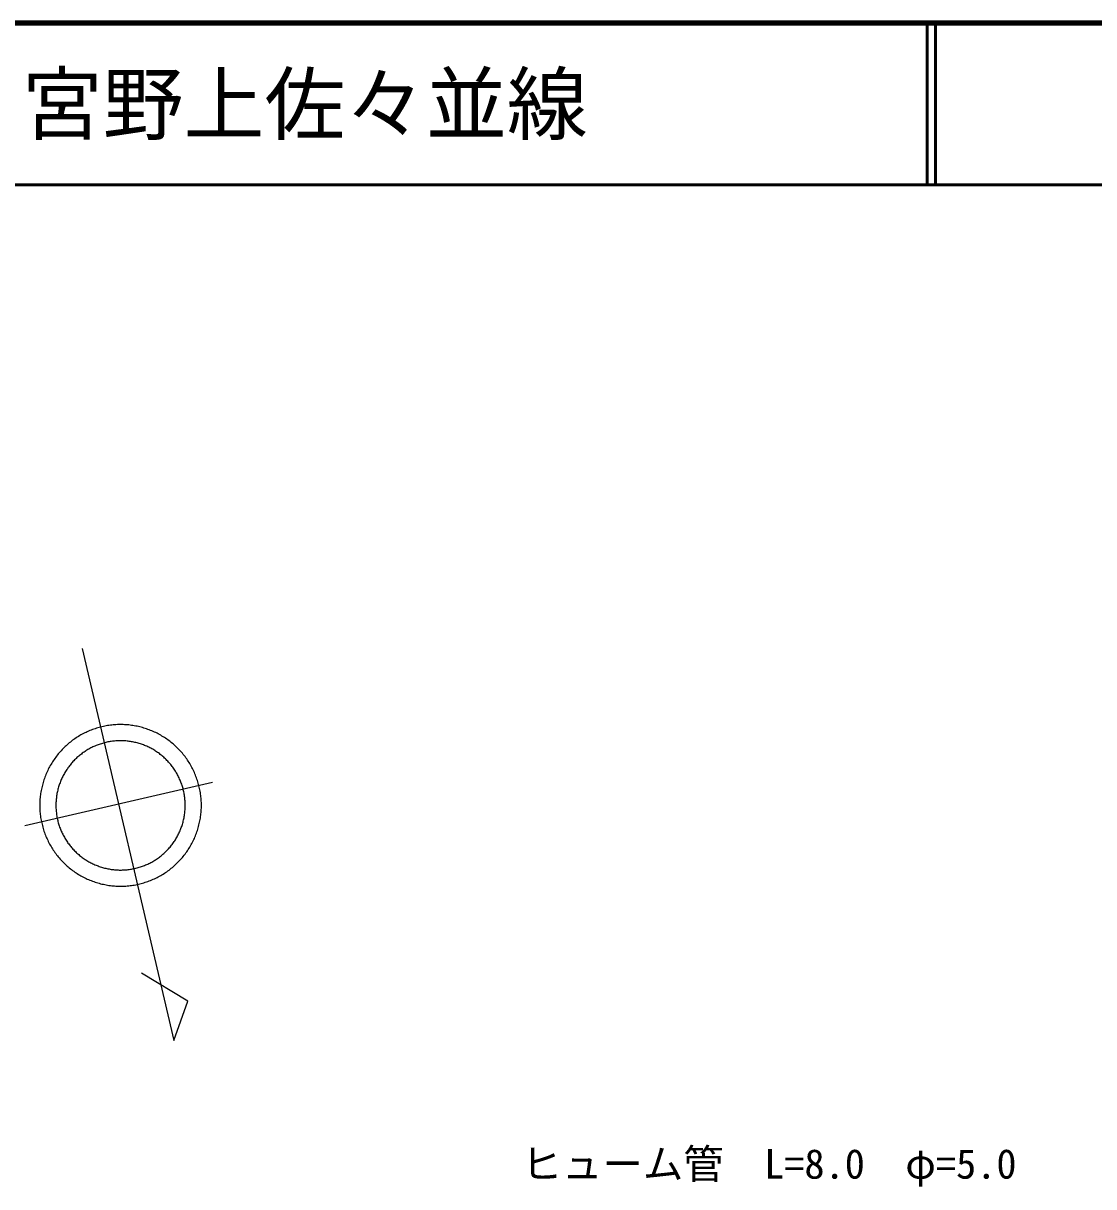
# Model space of a CAD drawing. Units: millimetres, scale not verified. Extents: x 40000 to 680000, y 20000 to 380000.
# Drawn here: x 241820 to 308049, y 307998 to 380000 of the extents above; entities that cross this region are included whole.
import ezdxf
from ezdxf.enums import TextEntityAlignment as Align

# ---------------------------------------------------------------- set-up
doc = ezdxf.new("R2010")
doc.units = ezdxf.units.MM
doc.header["$LTSCALE"] = 1000
for name, color, linetype, lineweight in [('M-BGD', 7, 'Continuous', 25), ('M-STR-HTXT', 7, 'Continuous', 13), ('M-TTL', 2, 'Continuous', 140), ('M-TTL-LINE', 7, 'Continuous', 50)]:
    doc.layers.add(name, color=color, linetype=linetype, lineweight=lineweight)
doc.layers.add('M-TTL-TXT', color=7, linetype='Continuous')
doc.styles.add('ＭＳ ゴシック', font='')
doc.styles.get('ＭＳ ゴシック').set_extended_font_data('MS Gothic')

msp = doc.modelspace()

# ---------------------------------------------------------------- linework, layer by layer
at = {"layer": 'M-BGD'}
for p, q in [((245464, 341303), (251130, 317038)), ((253522, 333004), (241917, 330332)), ((252002, 319478), (249144, 321214)), ((251130, 317038), (252002, 319478))]:
    msp.add_line(p, q, dxfattribs=at)
for points in [[(252840, 331598), (252839, 331686), (252837, 331773), (252833, 331861), (252828, 331948), (252821, 332035), (252812, 332122), (252802, 332209), (252791, 332296), (252778, 332382), (252764, 332469), (252748, 332555), (252730, 332641), (252711, 332726), (252691, 332811), (252669, 332896), (252645, 332980), (252620, 333064), (252594, 333147), (252566, 333230), (252537, 333313), (252506, 333395), (252474, 333476), (252440, 333557), (252405, 333637), (252369, 333717), (252331, 333796), (252292, 333874), (252251, 333951), (252210, 334028), (252166, 334104), (252122, 334180), (252076, 334254), (252029, 334328), (251980, 334401), (251931, 334473), (251880, 334544), (251828, 334614), (251774, 334684), (251720, 334752), (251664, 334820), (251607, 334886), (251549, 334951), (251490, 335016), (251429, 335079), (251368, 335141), (251305, 335203), (251242, 335263), (251177, 335322), (251111, 335379), (251045, 335436), (250977, 335492), (250908, 335546), (250839, 335599), (250768, 335651), (250697, 335702), (250625, 335751), (250551, 335799), (250478, 335846), (250403, 335891), (250327, 335936), (250251, 335978), (250174, 336020), (250096, 336060), (250018, 336099), (249939, 336136), (249859, 336172), (249779, 336207), (249698, 336240), (249616, 336272), (249534, 336302), (249451, 336331), (249368, 336359), (249285, 336385), (249201, 336409), (249116, 336432), (249032, 336454), (248946, 336474), (248861, 336493), (248775, 336510), (248689, 336526), (248603, 336540), (248516, 336552), (248429, 336563), (248342, 336573), (248255, 336581), (248168, 336587), (248080, 336592), (247993, 336596), (247906, 336598), (247818, 336598), (247731, 336597), (247643, 336594), (247556, 336590), (247468, 336584), (247381, 336577), (247294, 336568), (247207, 336558), (247120, 336546), (247034, 336533), (246948, 336518), (246862, 336502), (246776, 336484), (246691, 336464), (246606, 336443), (246521, 336421), (246437, 336397), (246353, 336372), (246270, 336345), (246187, 336317), (246105, 336287), (246023, 336256), (245942, 336224), (245861, 336190), (245781, 336155), (245702, 336118), (245623, 336080), (245545, 336040), (245467, 335999), (245391, 335957), (245315, 335914), (245240, 335869), (245165, 335823), (245092, 335775), (245019, 335726), (244947, 335676), (244876, 335625), (244806, 335573), (244737, 335519), (244669, 335464), (244602, 335408), (244536, 335351), (244470, 335292), (244406, 335233), (244343, 335172), (244281, 335110), (244220, 335048), (244160, 334984), (244102, 334919), (244044, 334853), (243988, 334786), (243933, 334718), (243879, 334649), (243826, 334579), (243774, 334509), (243724, 334437), (243675, 334365), (243627, 334291), (243581, 334217), (243536, 334142), (243492, 334066), (243449, 333990), (243408, 333913), (243368, 333835), (243330, 333756), (243293, 333677), (243257, 333597), (243223, 333517), (243190, 333435), (243158, 333354), (243128, 333272), (243100, 333189), (243073, 333106), (243047, 333022), (243023, 332938), (243000, 332853), (242979, 332769), (242959, 332683), (242941, 332598), (242924, 332512), (242909, 332426), (242895, 332339), (242883, 332253), (242872, 332166), (242863, 332079), (242855, 331992), (242849, 331904), (242845, 331817), (242842, 331729), (242840, 331642), (242840, 331554), (242842, 331467), (242845, 331379), (242849, 331292), (242855, 331205), (242863, 331118), (242872, 331031), (242883, 330944), (242895, 330857), (242909, 330771), (242924, 330684), (242941, 330599), (242959, 330513), (242979, 330428), (243000, 330343), (243023, 330258), (243047, 330174), (243073, 330091), (243100, 330007), (243128, 329925), (243158, 329842), (243190, 329761), (243223, 329680), (243257, 329599), (243293, 329519), (243330, 329440), (243368, 329361), (243408, 329283), (243449, 329206), (243492, 329130), (243536, 329054), (243581, 328979), (243627, 328905), (243675, 328832), (243724, 328759), (243774, 328688), (243826, 328617), (243879, 328547), (243933, 328478), (243988, 328410), (244044, 328343), (244102, 328277), (244160, 328213), (244220, 328149), (244281, 328086), (244343, 328024), (244406, 327963), (244470, 327904), (244536, 327846), (244602, 327788), (244669, 327732), (244737, 327677), (244806, 327624), (244876, 327571), (244947, 327520), (245019, 327470), (245092, 327421), (245165, 327374), (245240, 327328), (245315, 327283), (245391, 327239), (245467, 327197), (245545, 327156), (245623, 327117), (245702, 327078), (245781, 327042), (245861, 327006), (245942, 326972), (246023, 326940), (246105, 326909), (246187, 326879), (246270, 326851), (246353, 326824), (246437, 326799), (246521, 326775), (246606, 326753), (246691, 326732), (246776, 326713), (246862, 326695), (246948, 326678), (247034, 326664), (247120, 326650), (247207, 326638), (247294, 326628), (247381, 326619), (247468, 326612), (247556, 326606), (247643, 326602), (247731, 326599), (247818, 326598), (247906, 326599), (247993, 326600), (248080, 326604), (248168, 326609), (248255, 326615), (248342, 326623), (248429, 326633), (248516, 326644), (248603, 326657), (248689, 326671), (248775, 326686), (248861, 326703), (248946, 326722), (249032, 326742), (249116, 326764), (249201, 326787), (249285, 326811), (249368, 326837), (249451, 326865), (249534, 326894), (249616, 326924), (249698, 326956), (249779, 326989), (249859, 327024), (249939, 327060), (250018, 327097), (250096, 327136), (250174, 327176), (250251, 327218), (250327, 327261), (250403, 327305), (250478, 327350), (250551, 327397), (250625, 327445), (250697, 327495), (250768, 327545), (250839, 327597), (250908, 327650), (250977, 327705), (251045, 327760), (251111, 327817), (251177, 327875), (251242, 327934), (251305, 327994), (251368, 328055), (251429, 328117), (251490, 328180), (251549, 328245), (251607, 328310), (251664, 328377), (251720, 328444), (251774, 328513), (251828, 328582), (251880, 328652), (251931, 328723), (251980, 328795), (252029, 328868), (252076, 328942), (252122, 329016), (252166, 329092), (252210, 329168), (252251, 329245), (252292, 329322), (252331, 329401), (252369, 329480), (252405, 329559), (252440, 329639), (252474, 329720), (252506, 329802), (252537, 329883), (252566, 329966), (252594, 330049), (252620, 330132), (252645, 330216), (252669, 330301), (252691, 330385), (252711, 330470), (252730, 330556), (252748, 330641), (252764, 330727), (252778, 330814), (252791, 330900), (252802, 330987), (252812, 331074), (252821, 331161), (252828, 331248), (252833, 331336), (252837, 331423), (252839, 331511)], [(251840, 331598), (251839, 331668), (251837, 331738), (251834, 331808), (251830, 331878), (251825, 331948), (251818, 332017), (251810, 332087), (251801, 332156), (251790, 332226), (251779, 332295), (251766, 332363), (251752, 332432), (251737, 332500), (251720, 332568), (251703, 332636), (251684, 332704), (251664, 332771), (251643, 332838), (251621, 332904), (251597, 332970), (251573, 333035), (251547, 333101), (251520, 333165), (251492, 333229), (251463, 333293), (251433, 333356), (251402, 333419), (251369, 333481), (251336, 333542), (251301, 333603), (251265, 333663), (251229, 333723), (251191, 333782), (251152, 333840), (251113, 333898), (251072, 333955), (251030, 334011), (250987, 334067), (250944, 334121), (250899, 334175), (250853, 334228), (250807, 334281), (250760, 334332), (250711, 334383), (250662, 334433), (250612, 334482), (250561, 334530), (250509, 334577), (250457, 334623), (250404, 334669), (250349, 334713), (250295, 334756), (250239, 334799), (250183, 334840), (250125, 334881), (250068, 334920), (250009, 334959), (249950, 334996), (249890, 335033), (249830, 335068), (249769, 335102), (249707, 335136), (249645, 335168), (249582, 335199), (249519, 335229), (249455, 335258), (249391, 335285), (249326, 335312), (249261, 335337), (249195, 335362), (249129, 335385), (249063, 335407), (248996, 335427), (248929, 335447), (248861, 335466), (248793, 335483), (248725, 335499), (248657, 335514), (248588, 335528), (248519, 335540), (248450, 335551), (248381, 335561), (248311, 335570), (248242, 335578), (248172, 335584), (248102, 335590), (248032, 335593), (247962, 335596), (247892, 335598), (247822, 335598), (247752, 335597), (247682, 335595), (247612, 335592), (247543, 335587), (247473, 335581), (247403, 335574), (247334, 335566), (247264, 335557), (247195, 335546), (247126, 335534), (247057, 335521), (246989, 335507), (246921, 335491), (246853, 335474), (246785, 335456), (246718, 335437), (246651, 335417), (246584, 335396), (246518, 335373), (246452, 335350), (246386, 335325), (246321, 335299), (246257, 335272), (246193, 335243), (246129, 335214), (246066, 335183), (246004, 335152), (245942, 335119), (245880, 335085), (245820, 335051), (245760, 335015), (245700, 334978), (245641, 334940), (245583, 334901), (245526, 334861), (245469, 334820), (245413, 334778), (245358, 334735), (245303, 334691), (245249, 334646), (245196, 334600), (245144, 334553), (245093, 334506), (245043, 334457), (244993, 334408), (244944, 334358), (244896, 334307), (244849, 334255), (244803, 334202), (244758, 334148), (244714, 334094), (244671, 334039), (244629, 333983), (244587, 333927), (244547, 333869), (244508, 333811), (244470, 333753), (244433, 333693), (244396, 333633), (244361, 333573), (244327, 333512), (244294, 333450), (244262, 333388), (244232, 333325), (244202, 333261), (244173, 333197), (244146, 333133), (244120, 333068), (244095, 333003), (244071, 332937), (244048, 332871), (244026, 332804), (244006, 332737), (243986, 332670), (243968, 332602), (243951, 332534), (243935, 332466), (243921, 332398), (243907, 332329), (243895, 332260), (243884, 332191), (243874, 332122), (243866, 332052), (243858, 331983), (243852, 331913), (243847, 331843), (243844, 331773), (243841, 331703), (243840, 331633), (243840, 331563), (243841, 331493), (243844, 331423), (243847, 331353), (243852, 331283), (243858, 331214), (243866, 331144), (243874, 331075), (243884, 331005), (243895, 330936), (243907, 330867), (243921, 330798), (243935, 330730), (243951, 330662), (243968, 330594), (243986, 330526), (244006, 330459), (244026, 330392), (244048, 330325), (244071, 330259), (244095, 330194), (244120, 330128), (244146, 330063), (244173, 329999), (244202, 329935), (244232, 329872), (244262, 329809), (244294, 329746), (244327, 329685), (244361, 329623), (244396, 329563), (244433, 329503), (244470, 329444), (244508, 329385), (244547, 329327), (244587, 329270), (244629, 329213), (244671, 329157), (244714, 329102), (244758, 329048), (244803, 328994), (244849, 328942), (244896, 328890), (244944, 328839), (244993, 328788), (245043, 328739), (245093, 328690), (245144, 328643), (245196, 328596), (245249, 328550), (245303, 328505), (245358, 328461), (245413, 328419), (245469, 328377), (245526, 328336), (245583, 328296), (245641, 328257), (245700, 328219), (245760, 328182), (245820, 328146), (245880, 328111), (245942, 328077), (246004, 328044), (246066, 328013), (246129, 327982), (246193, 327953), (246257, 327925), (246321, 327898), (246386, 327872), (246452, 327847), (246518, 327823), (246584, 327800), (246651, 327779), (246718, 327759), (246785, 327740), (246853, 327722), (246921, 327705), (246989, 327690), (247057, 327675), (247126, 327662), (247195, 327650), (247264, 327640), (247334, 327630), (247403, 327622), (247473, 327615), (247543, 327609), (247612, 327605), (247682, 327601), (247752, 327599), (247822, 327598), (247892, 327598), (247962, 327600), (248032, 327603), (248102, 327607), (248172, 327612), (248242, 327618), (248311, 327626), (248381, 327635), (248450, 327645), (248519, 327656), (248588, 327669), (248657, 327682), (248725, 327697), (248793, 327713), (248861, 327731), (248929, 327749), (248996, 327769), (249063, 327790), (249129, 327812), (249195, 327835), (249261, 327859), (249326, 327884), (249391, 327911), (249455, 327939), (249519, 327968), (249582, 327998), (249645, 328029), (249707, 328061), (249769, 328094), (249830, 328128), (249890, 328164), (249950, 328200), (250009, 328237), (250068, 328276), (250125, 328315), (250183, 328356), (250239, 328397), (250295, 328440), (250349, 328483), (250404, 328528), (250457, 328573), (250509, 328619), (250561, 328666), (250612, 328715), (250662, 328764), (250711, 328813), (250760, 328864), (250807, 328916), (250853, 328968), (250899, 329021), (250944, 329075), (250987, 329130), (251030, 329185), (251072, 329241), (251113, 329298), (251152, 329356), (251191, 329414), (251229, 329473), (251265, 329533), (251301, 329593), (251336, 329654), (251369, 329715), (251402, 329777), (251433, 329840), (251463, 329903), (251492, 329967), (251520, 330031), (251547, 330096), (251573, 330161), (251597, 330226), (251621, 330292), (251643, 330359), (251664, 330425), (251684, 330493), (251703, 330560), (251720, 330628), (251737, 330696), (251752, 330764), (251766, 330833), (251779, 330902), (251790, 330971), (251801, 331040), (251810, 331109), (251818, 331179), (251825, 331249), (251830, 331318), (251834, 331388), (251837, 331458), (251839, 331528)]]:
    msp.add_lwpolyline(points, close=True, dxfattribs=at)
at = {"layer": 'M-TTL'}
msp.add_line((680000, 380000), (40000, 380000), dxfattribs=at)
at = {"layer": 'M-TTL-LINE'}
for p, q in [((297750, 380000), (297750, 370000)), ((298250, 380000), (298250, 370000)), ((40000, 370000), (680000, 370000))]:
    msp.add_line(p, q, dxfattribs=at)

# ---------------------------------------------------------------- texts
at = {"layer": 'M-STR-HTXT', "style": 'ＭＳ ゴシック'}
msp.add_text('ヒューム管\u3000L=8.0\u3000φ=5.0', height=1833, dxfattribs=at).set_placement((287964, 307947), align=Align.BOTTOM_CENTER)
at = {"layer": 'M-TTL-TXT', "style": 'ＭＳ ゴシック'}
msp.add_text('一般県道\u3000宮野上佐々並線', height=3666, dxfattribs=at).set_placement((216734, 375000), align=Align.MIDDLE_LEFT)

doc.saveas('drawing.dxf')
